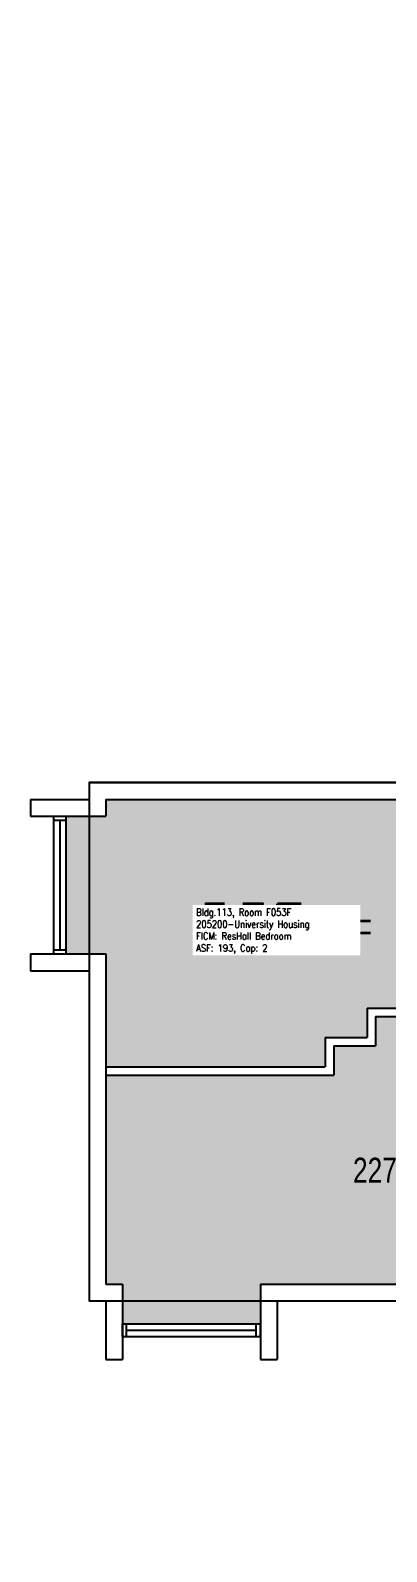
# Model space of a CAD drawing. Header units: inches. Extents: x -168 to 3268, y -1228 to 4808.
# Drawn here: x 644 to 814, y -4 to 724 of the extents above; entities that cross this region are included whole.
import ezdxf
from ezdxf.enums import TextEntityAlignment as Align

# ---------------------------------------------------------------- set-up
doc = ezdxf.new("R2010")
doc.units = ezdxf.units.IN
doc.header["$LTSCALE"] = 100
doc.header["$MEASUREMENT"] = 0
for name, color, linetype in [('A-FP', 16, 'CONTINUOUS'), ('A-GLAZ', 1, 'CONTINUOUS'), ('A-GLAZ-SILL', 2, 'CONTINUOUS'), ('A-IDEN-RNUM', 7, 'CONTINUOUS'), ('A-IDEN-SNUM', 4, 'CONTINUOUS'), ('A-IDEN-VNUM', 4, 'CONTINUOUS'), ('A-WALL', 5, 'CONTINUOUS'), ('AREA-TEXT', 3, 'CONTINUOUS'), ('Rooms-Category-Color', 7, 'CONTINUOUS'), ('Rooms-College-Color', 7, 'CONTINUOUS'), ('Rooms-Department-Color', 7, 'CONTINUOUS'), ('Rooms-Division-Color', 7, 'CONTINUOUS'), ('Rooms-Information', 7, 'CONTINUOUS')]:
    doc.layers.add(name, color=color, linetype=linetype)
doc.styles.add('AREA', font='arial.ttf', dxfattribs={"width": 0.75, "height": 12})
doc.styles.add('ROOMSNUMBER', font='TXT.SHX', dxfattribs={"height": 1})
doc.styles.add('ROOMVNUMBER', font='simplex.shx', dxfattribs={"width": 0.85})

msp = doc.modelspace()

# ---------------------------------------------------------------- hatches: boundary and pattern name
at = {"layer": 'Rooms-Category-Color', "true_color": 0x728ef3}
for points in [[(913, 357), (913, 293.76), (913, 257.76), (913, 256), (805, 256), (805, 242), (785, 242), (785, 228), (680, 228), (680, 282), (661, 282), (661, 348), (680, 348), (680, 356), (844, 356), (844, 357)], [(913, 224), (919, 224), (919, 237), (954, 237), (954, 234), (957, 234), (957, 124), (754, 124), (754, 105), (688, 105), (688, 124), (680, 124), (680, 224), (789, 224), (789, 238), (809, 238), (809, 252), (913, 252)]]:
    msp.add_hatch(color=171, dxfattribs=at).paths.add_polyline_path(points)
at = {"layer": 'Rooms-College-Color', "true_color": 0xadadad}
for points in [[(913, 357), (913, 293.76), (913, 257.76), (913, 256), (805, 256), (805, 242), (785, 242), (785, 228), (680, 228), (680, 282), (661, 282), (661, 348), (680, 348), (680, 356), (844, 356), (844, 357)], [(913, 224), (919, 224), (919, 237), (954, 237), (954, 234), (957, 234), (957, 124), (754, 124), (754, 105), (688, 105), (688, 124), (680, 124), (680, 224), (789, 224), (789, 238), (809, 238), (809, 252), (913, 252)]]:
    msp.add_hatch(color=253, dxfattribs=at).paths.add_polyline_path(points)
at = {"layer": 'Rooms-Department-Color', "true_color": 0x604aed}
for points in [[(913, 357), (913, 293.76), (913, 257.76), (913, 256), (805, 256), (805, 242), (785, 242), (785, 228), (680, 228), (680, 282), (661, 282), (661, 348), (680, 348), (680, 356), (844, 356), (844, 357)], [(913, 224), (919, 224), (919, 237), (954, 237), (954, 234), (957, 234), (957, 124), (754, 124), (754, 105), (688, 105), (688, 124), (680, 124), (680, 224), (789, 224), (789, 238), (809, 238), (809, 252), (913, 252)]]:
    msp.add_hatch(color=173, dxfattribs=at).paths.add_polyline_path(points)
at = {"layer": 'Rooms-Division-Color', "true_color": 0x604aed}
for points in [[(913, 357), (913, 293.76), (913, 257.76), (913, 256), (805, 256), (805, 242), (785, 242), (785, 228), (680, 228), (680, 282), (661, 282), (661, 348), (680, 348), (680, 356), (844, 356), (844, 357)], [(913, 224), (919, 224), (919, 237), (954, 237), (954, 234), (957, 234), (957, 124), (754, 124), (754, 105), (688, 105), (688, 124), (680, 124), (680, 224), (789, 224), (789, 238), (809, 238), (809, 252), (913, 252)]]:
    msp.add_hatch(color=173, dxfattribs=at).paths.add_polyline_path(points)

# ---------------------------------------------------------------- linework, layer by layer
at = {"layer": 'A-FP'}
msp.add_lwpolyline([(1784, -4), (1784, 116), (1904, 116), (1904, 356), (2068, 356), (2068, 604), (1784, 604), (1784, 724), (1536, 724), (1536, 684), (1444, 684), (1444, 724), (956, 724), (956, 604), (836, 604), (836, 364), (672, 364), (672, 116), (956, 116), (956, -4), (1204, -4), (1204, 36), (1296, 36), (1296, -4)], close=True, dxfattribs=at)
at = {"layer": 'A-GLAZ'}
for p, q in [((658, 346), (658, 284)), ((690, 102), (752, 102))]:
    msp.add_line(p, q, dxfattribs=at)
at = {"layer": 'A-GLAZ-SILL'}
for p, q in [((655, 346), (655, 284)), ((661, 346), (661, 284)), ((690, 105), (752, 105)), ((690, 99), (752, 99))]:
    msp.add_line(p, q, dxfattribs=at)
at = {"layer": 'A-WALL'}
for p, q in [((672, 364), (836, 364)), ((672, 364), (672, 356)), ((644, 356), (672, 356)), ((644, 356), (644, 348)), ((680, 356), (844, 356)), ((680, 356), (680, 348)), ((644, 348), (680, 348)), ((655, 348), (655, 346)), ((655, 348), (661, 348)), ((655, 346), (661, 346)), ((661, 348), (661, 346)), ((655, 284), (655, 282)), ((655, 284), (661, 284)), ((661, 284), (661, 282)), ((644, 282), (680, 282)), ((644, 282), (644, 274)), ((655, 282), (661, 282)), ((680, 282), (680, 124)), ((644, 274), (672, 274)), ((672, 274), (672, 116)), ((805, 256), (913, 256)), ((805, 256), (805, 242)), ((809, 252), (913, 252)), ((809, 252), (809, 238)), ((785, 242), (785, 228)), ((785, 242), (805, 242)), ((789, 238), (809, 238)), ((789, 238), (789, 224)), ((680, 228), (785, 228)), ((680, 224), (789, 224)), ((680, 124), (688, 124)), ((688, 124), (688, 88)), ((754, 124), (964, 124)), ((754, 124), (754, 88)), ((672, 116), (680, 116)), ((680, 116), (680, 88)), ((762, 116), (956, 116)), ((762, 116), (762, 88)), ((688, 105), (690, 105)), ((688, 99), (688, 105)), ((690, 99), (690, 105)), ((752, 105), (754, 105)), ((752, 99), (752, 105)), ((754, 99), (754, 105)), ((688, 99), (690, 99)), ((752, 99), (754, 99)), ((680, 88), (688, 88)), ((754, 88), (762, 88))]:
    msp.add_line(p, q, dxfattribs=at)

# ---------------------------------------------------------------- texts
at = {"layer": 'A-IDEN-RNUM', "style": 'ROOMSNUMBER', "width": 0.85}
msp.add_text('0053-F0', height=1, dxfattribs=at).set_placement((749, 294), align=Align.MIDDLE)
at = {"layer": 'A-IDEN-SNUM', "style": 'ROOMSNUMBER', "width": 0.85}
msp.add_text('1130F053F0', height=1, dxfattribs=at).set_placement((749, 294), align=Align.MIDDLE)
at = {"layer": 'A-IDEN-VNUM', "style": 'ROOMVNUMBER', "width": 0.85}
msp.add_text('53F', height=24, dxfattribs=at).set_placement((749, 294), align=Align.MIDDLE)
at = {"layer": 'AREA-TEXT', "style": 'AREA', "width": 0.75}
for s, p in [('193 SF', (787, 292.5)), ('227 SF', (818.5, 178.5))]:
    msp.add_text(s, height=12, dxfattribs=at).set_placement(p, align=Align.MIDDLE_CENTER)

# ---------------------------------------------------------------- next in the draw order: texts
at = {"layer": 'Rooms-Information', "insert": (723.26, 282), "char_height": 3.4286, "width": 76.8, "attachment_point": 7, "style": 'ROOMVNUMBER', "bg_fill": 3, "box_fill_scale": 1.5, "bg_fill_color": 256, "bg_fill_true_color": 13158600, "bg_fill_transparency": 0}
msp.add_mtext('Bldg.113, Room F053F^M^J205200-University Housing^M^JFICM: ResHall Bedroom^M^JASF: 193, Cap: 2', dxfattribs=at)

doc.saveas('drawing.dxf')
